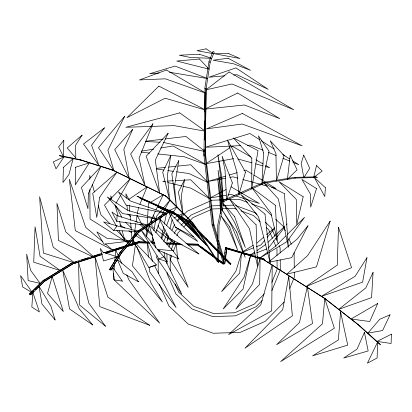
<?xml version="1.0" encoding="UTF-8"?>
<svg xmlns="http://www.w3.org/2000/svg" width="412" height="412" viewBox="0 0 412 412"><rect width="100%" height="100%" fill="white"/><g stroke="black" fill="none" stroke-linecap="round" stroke-linejoin="round"><path stroke-width="0.62" d="M294.307 177.397L263.495 182.377L264.715 183.088L224.04 201.308L218.999 225.441L218.571 262.32L217.376 261.656L217.804 224.772L222.846 200.639L263.52 182.423M205.027 88.256L203.919 155.401L212.082 224.746L217.809 244.368M204.146 149.056L203.919 155.401L205.248 156.122M204.275 140.095L204.553 120.896M204.682 111.935L204.97 92.097M217.752 240.742L213.282 225.416L205.119 156.071L206.098 88.868L205.258 155.484M116.792 221.388L117.09 215.641L111.971 212.015L116.792 221.388L146.703 225.369M146.456 236.426L147.069 226.327M147.141 225.065L147.604 217.49M147.676 216.228L148.099 209.286M148.212 207.396L148.444 203.605L163.214 194.794L155.865 210.146M113.748 273.372L113.269 279.084L159.635 323.096L129.044 280.057L126.736 274.84M114.062 269.566L114.541 263.86M114.696 261.955L115.066 257.515M115.175 256.249L115.705 249.904L121.602 263.242M255.914 256.403L225.73 247.478L225.364 248.106L223.35 263.371L218.777 259.977M224.143 259.57L224.308 258.298M224.978 253.21L225.148 251.938M225.4 250.027L225.735 247.483L226.533 247.926L225.73 247.478M225.735 247.483L225.364 248.106L226.559 248.771L224.55 264.035L197.42 244.131L185.936 243.631M224.921 263.417L226.847 248.786M135.383 244.826L132.427 265.797L162.318 301.903L151.127 283.219L136.727 246.515M133.766 237.441L132.535 245.614L132.072 239.918M133.952 236.179L135.842 223.598M136.125 221.713L137.072 215.425M137.356 213.534L138.597 207.339M208.956 61.774L204.877 88.086L206.077 88.75L210.156 62.444L208.946 61.723L213.004 51.412L214.204 52.082L210.141 62.387M151.683 242.848L152.703 237.183M153.831 230.885L155.638 220.811M155.865 219.55L156.431 216.403L170.105 199.861L162.678 212.886L161.844 215.296M161.303 238.291L163.78 226.559M164.3 224.092L166.515 213.591M168.281 235.679L166.948 241.257L168.776 237.235M169.919 228.866L172.144 219.57M146.415 237.055L149.525 224.581M149.834 223.335L155.319 211.284M152.255 243.013L153.506 239.398M155.798 232.77L161.221 217.103M161.612 239.053L165.114 229.623M166.644 225.498L169.708 217.248L177.021 206.814L169.718 210.372M171.789 255.636L170.218 259.802L188.176 287.365L177.809 261.002L176.274 243.729L173.359 251.464M137.67 231.549L137.876 231.039L169.461 210.058L170.656 210.728L170.45 211.238L138.865 232.219L139.076 231.709L170.656 210.728L170.305 211.361L189.602 222.289L224.308 257.948M163.657 241.813L165.83 236.498M166.314 235.314L167.035 233.542M168.838 247.087L171.974 239.413M174.384 233.511L175.352 231.153L177.979 228.464M171.31 249.363L174.688 241.092M176.856 235.777L178.066 232.826L180.693 230.138M271.817 282.405L277.127 269.412L277.049 260.59M271.879 290.573L280.32 269.922L280.232 259.854M289.749 288.385L294.338 277.163L294.292 272.121M139.812 204.424L147.094 186.93L128.776 199.408M157.152 255.734L156.421 257.454L181.754 294.044L165.763 261.043M158.852 251.722L159.336 250.573M171.907 230.339L174.518 224.597M138.432 242.194L138.736 241.556L148.305 241.978M138.834 242.416L139.632 242.859L139.936 242.225L149.505 242.642M187.136 244.295L198.615 244.8L198.311 245.434L188.104 244.986M224.447 258.648L188.408 221.625L188.758 220.987L189.958 221.656L224.226 256.856M170.208 211.32L189.602 222.289L189.958 221.656L169.461 210.058L169.25 210.573L159.259 206.417L136.98 196.184L172.757 211.995L170.408 211.026M198.615 244.8L198.254 245.434L223.68 264.293M188.408 221.625L188.758 220.987L189.649 221.903M189.592 222.284L189.958 221.656M225.338 259.565L229.34 263.68L230.54 264.344L230.9 263.716L225.56 258.231M115.957 203.301L120.726 195.108M121.365 194.016L130.269 178.72L104.478 205.114L116.498 226.203M226.559 248.771L264.138 259.884L264.504 259.256L263.304 258.587L262.938 259.215L256.779 257.397M109.613 269.422L120.361 252.196L109.613 269.422L111.044 269.973L121.561 252.86L110.813 270.092M212.082 224.746L213.282 225.416L213.89 224.463L217.824 237.951M117.044 225.884L103.597 221.913L113.671 230.504L117.044 225.884L138.241 231.178M29.34 294.168L43.729 280.093L29.34 294.168L30.54 294.838L44.923 280.757M30.54 294.838L34.078 291.274M205.119 156.071L205.676 155.35L204.877 154.907M213.282 225.416L213.838 224.695L205.676 155.35M268.444 247.988L284.455 227.409M286.407 224.9L287.19 223.896M176.897 220.92L183.278 213.102L173.941 218.072M120.134 252.34L137.855 230.993L139.076 231.709L121.355 253.272L120.134 252.34L121.355 253.272M120.155 252.602L126.602 244.841M127.406 243.873L128.214 242.9M129.419 241.447L130.228 240.474M131.835 238.533L137.474 231.745M139.055 231.662L121.334 253.004L120.124 252.314M264.648 240.443L260.956 244.903L256.213 246.778M267.11 237.467L274.5 228.547M177.505 221.126L187.208 211.217L209.214 201.499M181.048 225.328L191.137 215.023L210.141 206.639M183.762 227.002L192.965 217.603L210.805 209.729M264.344 293.828L254.266 304.128L234.701 312.76L213.447 313.496L193.743 306.219L178.587 292.036L175.064 284.007M262.233 300.43L256.094 306.703L235.36 315.855L212.839 316.632L191.961 308.923L175.903 293.895L167.102 273.836L167.092 272.579M284.203 301.97L265.235 321.345L240.33 332.34L213.282 333.272L188.196 324.012L168.905 305.956L159.367 284.213M43.358 280.587L44.594 281.267L74.381 262.913L73.187 262.248L43.399 280.603L73.187 262.248M44.594 281.267L74.381 262.913M285.938 235.844L275.51 246.242L268.959 251.166M287.298 234.49L304.525 217.315L287.025 241.566L259.38 258.37L267.445 252.304M35.432 289.96L44.475 281.195M265.766 244.44L256.975 250.573M268.042 242.256L284.455 226.518M256.964 242.982L263.675 237.235M266.549 234.773L274.701 227.795M230.081 147.625L206.026 163.677L233.614 158.656M231.153 146.909L232.224 146.198L250.934 156.962M250.146 255.131L254.874 251.979M138.741 230.838L141.414 229.062M142.485 228.351L145.163 226.574M147.305 225.153L149.448 223.726M151.05 222.66L153.192 221.239M154.799 220.173L156.941 218.751M158.548 217.685L161.221 215.903M163.363 214.482L164.97 213.416M167.112 211.995L168.714 210.929M241.875 252.216L253.189 245.289M226.147 189.484L210.063 197.976L226.116 195.273M166.906 211.737L168.029 211.191M158.97 259.024L163.785 256.779L167.293 261.723L158.97 259.024L141.208 230.21L163.785 256.779M210.954 200.737L212.113 200.222L225.323 199.768M241.983 252.407L253.838 247.72M250.218 255.26L254.971 253.452M256.758 252.777L266.868 248.941M148.876 267.543L156.436 264.957L132.288 239.738L148.876 267.543L155.35 265.194M72.965 262.882L72.955 262.599L102.191 253.246M103.412 252.86L126.556 245.454M127.772 245.063L138.736 241.556L139.936 242.225L139.946 242.508L126.546 246.793M73.573 262.686L76.622 261.713M81.494 260.152L88.194 258.01M91.845 256.841L99.766 254.312M104.638 252.752L110.117 251.001M112.558 250.218L121.695 247.298M122.91 246.906L125.959 245.933M131.438 244.177L133.874 243.399M135.703 242.817L138.746 241.844M72.955 262.599L74.155 263.268L102.171 254.302M105.827 253.133L124.707 247.097M126.535 246.51L139.936 242.225L138.736 241.556M73.362 263.103L74.16 263.551L102.181 254.585M105.838 253.416L124.718 247.38M225.565 176.135L207.267 181.625L225.395 178.226M229.221 175.038L237.147 172.659M243.858 170.645L245.686 170.099L252.18 174.049M229.767 177.407L232.893 176.82L237.822 178.159M227.97 194.958L231.055 194.438L234.66 195.582M141.244 151.173L153.733 149.134M160.603 148.016L173.086 145.977L206.072 164.656L184.313 156.766L157.745 153.939M264.695 183.046L295.502 178.061L317.477 177.52L316.277 176.851L294.292 177.371L295.502 178.061M129.821 241.015L104.051 244.208L96.871 231.905L107.032 238.321L129.816 240.865M145.446 141.275L163.167 139.168M165.068 138.942L185.951 136.46L205.13 151.554L163.229 142.392M156.452 168.359L165.341 167.427M168.518 167.092L176.135 166.293M178.041 166.093L190.746 164.764L208.194 182.665L189.036 173.555L176.49 171.794M224.818 75.798L208.905 77.224L235.916 67.887L268.197 89.327L236.91 74.711L233.728 74.994M159.187 73.027L149.623 73.769L175.048 66.075L207.581 78.574L169.394 72.234M165.263 181.187L162.719 181.332L165.212 181.934M167.169 181.084L173.524 180.734M175.43 180.631L190.684 179.792L210.11 198.95L190.751 188.119L183.273 186.306M155.942 264.983L156.436 264.957M240.484 145.647L205.258 147.29L249.909 133.503L259.596 139.689M247.53 145.318L250.733 145.168L263.216 150.251M226.579 199.722L239.161 199.29L247.524 202.374M211.866 205.871L221.877 205.526M223.129 205.485L233.764 205.114M212.53 208.966L221.28 208.663M222.532 208.621L233.784 208.23L236.766 209.337M113.671 230.504L138.226 231.441M150.859 242.091L154.047 242.23M164.888 242.704L179.56 243.348M152.054 242.756L154.603 242.869M166.088 243.374L180.755 244.017M139.632 242.859L149.834 243.307M152.388 243.42L154.938 243.533M166.417 244.033L182.367 244.733M145.451 141.491L160.052 142.228M157.394 249.342L172.901 250.723L179.071 259.102L157.333 249.739M141.295 152.188L149.52 153.063M147.975 225.539L149.247 225.709L117.09 215.641M156.421 168.977L163.945 170.032M167.71 170.563L173.354 171.356M156.462 218.901L122.58 213.576L107.321 196.967L127.56 210.269L156.478 218.818M113.3 170.486L112.079 169.77L79.717 159.526L59.395 155.463L60.59 156.133L80.906 160.175L113.279 170.439L166.685 196.534L193.331 223.304L197.822 230.251M165.263 213.277L126.005 205.052L118.507 191.91L130.722 201.123L165.3 213.117M167.705 182.537L182.027 186.008M242.745 179.498L267.383 186.188M271.693 187.362L276.004 188.531L253.807 175.033M237.935 158.986L251.959 162.853M255.62 163.863L262.933 165.882M265.374 166.556L269.644 167.73L265.792 165.516M257.145 256.769L263.304 258.587M228.16 248.508L236.782 251.057M238.018 251.423L241.097 252.335M243.559 253.066L247.87 254.338M249.106 254.704L250.949 255.249M257.114 257.073L258.957 257.618M260.193 257.979L262.037 258.53M225.364 248.106L255.548 257.031M59.864 270.432L33.733 262.197L35.072 226.858L40.072 256.326L60.471 270.622M235.86 195.963L244.264 198.636M245.47 199.017L259.277 203.41L231.137 186.847M179.375 216.398L168.905 212.015M180.544 216.8L182.3 217.402L180.559 216.697M251.706 203.919L264.247 208.549L271.596 215.43M235.582 205.537L255.27 212.808L257.103 214.523M240.948 210.877L253.488 215.512L260.379 221.955M168.596 210.784L139.822 198.074L168.014 211.032L178.406 215.131L169.749 211.294M179.4 216.228L168.941 211.856M268.562 152.43L276.292 155.582M282.828 158.244L289.96 161.149M292.932 162.359L298.88 164.779L292.422 160.654M167.777 211.341L157.884 206.973L167.741 211.485M155.901 205.155L168.014 211.032M112.105 169.816L165.485 195.865L192.131 222.635L195.242 227.445M175.481 227.218L193.692 236.91L197.688 241.432L175.481 227.218L168.606 212.01L193.692 236.91M204.898 88.204L206.227 88.925M222.84 200.634L224.04 201.303M165.485 195.86L166.68 196.529M79.712 159.506L80.917 160.196M325.557 299.009L262.938 259.215L325.598 299.004L360.052 326.119L380.492 344.592L379.292 343.927L358.867 325.444M360.067 326.108L324.404 298.339M230.102 263.273L230.9 263.716M109.85 269.304L111.044 269.973M72.862 262.573L74.062 263.242M255.883 159.815L263.036 163.93M123.724 240.232L90.043 218.978L89.852 189.505M125.351 241.257L128.065 242.972M129.152 243.657L131.325 245.032L129.507 243.214M261.208 140.719L274.124 148.969M282.735 154.469L289.729 158.939M119.907 224.859L124.671 228.047M128.905 230.88L131.546 232.651M135.78 235.484L146.363 242.565L137.278 233.733M154.186 228.341L152.121 226.827L151.755 223.69M156.256 229.85L175.383 243.837L169.971 238.502M197.42 244.131L198.435 244.888M200.979 246.773L211.15 254.317M212.165 255.074L217.757 259.22M198.074 245.521L222.99 264.004M102.851 241.823L85.67 227.306L69.355 179.302L75.303 230.622L112.672 250.12L105.307 243.899M127.725 213.957L130.63 216.485M135.955 221.12L137.407 222.382M139.822 224.494L143.211 227.439M144.179 228.284L152.404 235.448M275.731 219.297L283.538 226.605L285.341 230.72M265.364 222.253L271.328 227.836L275.098 236.431M266.348 227.542L268.645 229.695L269.649 231.987M141.821 224.277L144.581 226.95M145.503 227.841L152.414 234.521M125.469 222.253L131.376 227.99M134.554 231.086L136.372 232.852M162.755 231.389L159.145 227.836L158.064 225.503M163.657 232.28L169.069 237.616M109.937 223.716L100.837 214.642L98.241 205.449M116.766 230.519L122.683 236.411M123.59 237.322L128.595 242.308M193.655 226.018L195.437 227.846M205.67 238.363L207.452 240.191M210.125 242.931L211.459 244.306M221.249 254.364L223.917 257.103M226.59 259.848L227.924 261.218M225.199 258.86L230.54 264.344M172.901 250.723L149.113 224.957L155.803 248.019M199.207 232.389L215.461 257.51M216.151 258.582L218.571 262.32M197.317 230.653L217.376 261.656M119.027 230.643L124.718 240.629M129.157 199.985L125.912 193.774L126.309 198.187M137.402 215.806L141.522 223.711M111.894 198.146L110.735 195.901L111.152 199.032M115.952 206.005L121.751 217.237M154.366 265.369L176.042 307.517L149.664 271.853L149.298 267.378M153.182 215.013L155.35 219.678M288.951 238.945L291.269 244.234M275.855 238.151L278.368 243.878M279.12 245.598L280.124 247.89L280.17 252.927M270.154 233.135L272.42 238.296M273.424 240.593L275.942 246.325M218.54 240.402L224.082 259.406M218.648 243.806L223.834 261.584M218.525 246.819L220.312 252.947M220.667 254.173L223.175 262.758M90.455 177.86L89.759 175.409L89.785 179.256M92.355 184.607L94.436 191.961M152.558 261.306L147.249 242.457L148.459 257.155M115.005 204.939L118.064 215.996M119.593 221.527L121.123 227.053M122.143 230.741L124.867 240.572M164.094 252.412L165.269 259.225M151.245 219.302L151.606 222.439M126.932 205.125L127.385 210.172M137.855 230.993L137.881 231.261M223.052 201.777L221.883 187.481L217.933 154.598L221.738 177.021L223.113 201.726M129.239 205.104L129.754 211.433M130.012 214.601L130.475 220.296M130.681 222.83L131.248 229.793M131.351 231.055L131.969 238.651M221.733 207.329L220.92 195.175L218.056 170.182L221.816 193.959L221.903 205.428M221.862 209.25L221.944 210.527L221.934 209.255M220.616 213.643L219.864 200.242L217.814 179.534L220.554 197.961L220.714 211.794M74.155 263.268L74.16 263.551M294.122 252.587L294.256 267.712M276.946 248.621L277.008 255.553M170.125 254.837L170.259 270.586M166.927 253.694L167.014 263.768M158.141 259.179L158.265 273.671M251.814 158.203L251.717 188.809L258.015 150.601L233.429 137.974L251.814 158.203M75.499 167.262L75.314 184.839L89.353 162.828L75.499 167.262M272.219 265.05L271.719 310.844L228.562 334.626L260.76 304.895L272.219 265.05M260.07 258.715L259.678 284.373L235.834 309.134L252.468 283.925L260.07 258.715M63.798 140.343L63.448 156.735L58.622 146.873L63.798 140.343M63.433 167.421L62.979 182.552L68.995 174.358L73.145 158.589L63.433 167.421M88.4 193.429L87.931 208.693L81.396 187.501L100.919 166.489L88.4 193.429M338.479 227.373L337.294 265.096L306.07 286.52L351.56 267.666L338.479 227.373M377.608 342.001L377.129 358.007L367.401 363.163L377.608 342.001M391.4 334.194L391.101 343.479L377.052 341.399L391.4 334.194M263.556 152.945L261.903 184.246L269.057 151.178L258.375 135.821L263.556 152.945M373.066 272.435L371.583 297.624L338.788 309.314L365.763 287.931L373.066 272.435M32.826 292.484L31.837 307.053L39.413 311.941L32.826 292.484M325.428 187.702L324.749 196.503L314.413 177.618L325.428 187.702M340.57 311.91L338.381 339.967L312.595 355.85L347.728 345.112L340.57 311.91M241.483 253.226L239.702 273.11L221.589 291.644L235.932 271.106L241.483 253.226M324.774 298.525L322.472 323.786L280.639 361.607L334.353 328.261L324.774 298.525M290.192 155.247L287.406 179.292L297.073 169.862L290.192 155.247M99.596 197.42L96.763 217.454L92.721 193.295L116.905 172.201L99.596 197.42M178.793 160.654L174.482 186.265L176.449 207.03L171.84 173.859L178.793 160.654M170.82 155.448L167.349 175.667L169.548 199.475L162.704 172.324L170.82 155.448M366.974 257.716L362.617 282.174L321.448 296.321L355.026 276.39L366.974 257.716M288.761 276.617L282.699 309.69L244.991 348.192L292.376 315.86L288.761 276.617M184.591 179.735L181.27 195.891L182.727 212.716L178.35 192.255L184.591 179.735M307.367 286.52L299.503 322.462L276.57 344.679L312.512 323.523L307.367 286.52M250.511 255.759L243.013 289.157L223.201 308.969L244.11 277.091L250.47 255.749M303.181 196.745L296.748 224.437L296.264 199.403L278.836 181.553L303.181 196.745M316.514 165.536L313.666 177.531L322.158 171.052L316.514 165.536M52.195 276.529L47.545 293.318L63.309 311.549L52.195 276.529M245.516 172.144L238.898 194.552L236.849 171.902L227.45 139.951L245.516 172.144M330.161 221.126L316.478 266.868L286.711 274.191L307.579 255.631L330.161 221.126M284.11 155.566L276.395 181.074L275.952 153.578L270.236 140.76L284.11 155.566M303.726 155.113L301.224 163.358L303.819 177.768L309.731 168.24L303.726 155.113M316.514 188.567L310.7 207.097L310.308 193.887L301.893 179.39L316.514 188.567M232.383 182.923L226.615 200.052L225.04 170.192L222.13 156.256L232.383 182.923M152.914 123.811L139.055 158.136L144.962 185.287L130.645 154.031L152.914 123.811M132.618 129.435L123.827 149.345L129.383 178.968L114.706 149.644L132.618 129.435M377.727 303.484L369.744 321.514L351.096 319.001L377.727 303.484M364.45 332.443L357.049 349.098L343.721 358.043L368.168 350.942L364.45 332.443M390.04 314.804L382.604 330.537L367.901 333.123L379.689 319.295L390.04 314.804M168.132 133.272L155.345 160.052L159.65 193.135L146.136 156.236L168.132 133.272M124.743 116.174L107.887 150.313L113.975 170.846L98.499 147.769L124.743 116.174M307.965 225.807L291.66 257.685L268.166 262.377L296.861 239.341L307.965 225.807M82.091 135.146L75.607 145.235L75.782 157.914L67.197 148.011L82.091 135.146M64.045 156.776L56.017 168.858L53.359 161.854L64.045 156.776M104.442 127.864L91.567 145.266L98.859 165.248L83.481 144.02L104.442 127.864M158.883 86.129L126.891 117.688L165.14 98.216L205.732 110.086L158.883 86.129M229.129 71.961L206.093 89.79L231.941 84.002L293.71 109.731L229.129 71.961M237.667 93.009L204.929 109.118L244.46 104.993L279.758 118.635L237.667 93.009M242.349 113.434L206.52 128.868L242.194 124.022L302.14 145.843L242.349 113.434M166.484 69.999L139.472 79.933L165.423 78.821L205.979 93.261L166.484 69.999M117.25 256.856L103.572 260.956L100.26 248.451L102.902 252.175L117.25 256.856M179.761 112.883L125.82 127.298L174.075 125.624L205.423 131.263L179.761 112.883M206.077 48.837L196.988 50.707L213.457 53.684L206.077 48.837M228.088 58.226L213.215 60.224L233.553 63.772L250.522 70.334L228.088 58.226M199.439 58.998L176.769 61.043L209.038 69.17L199.439 58.998M199.357 54.235L179.338 55.223L190.545 57.52L211.639 58.303L199.357 54.235M228.897 53.715L213.643 53.601L240 58.514L228.897 53.715M122.354 281.123L114.392 279.923L112.6 267.094L122.354 281.123M40.129 283.389L28.134 280.593L26.667 254.158L30.632 270.334L40.129 283.389M75.041 263.036L43.348 253.05L39.604 196.725L53.266 247.241L75.041 263.036M149.664 325.264L99.843 306.662L94.971 256.537L107.82 297.073L149.664 325.264M94.518 257.588L58.422 240.417L56.964 203.384L65.802 231.905L94.518 257.588M284.414 193.686L264.231 183.345L278.363 198.939L288.415 247.318L284.414 193.686M198.893 253.947L169.111 238.115L159.068 218.345L179.055 237.111L198.893 253.947M138.468 281.793L123.229 273.331L117.307 259.431L132.031 271.74L138.468 281.793M32.569 292.958L22.634 286.917L20.6 275.582L32.569 292.958M92.741 324.944L69.515 308.928L62.722 270.092L79.248 308.84L92.741 324.944M275.324 205.289L252.165 187.996L270.942 213.179L277.322 240.526L275.324 205.289M265.014 214.137L240.989 194.603L258.602 217.011L270.251 263.077L265.014 214.137M105.482 326.216L79.634 305.06L78.501 261.805L88.827 303.144L105.482 326.216M185.611 223.757L173.117 211.948L206.654 245.145L185.611 223.757M256.104 224.808L229.427 198.934L249.456 228.634L257.557 266.224L256.104 224.808M188.346 224.684L178.128 214.786L183.968 221.579L201.164 238.759L188.346 224.684M192.399 226.981L182.66 217.356L199.542 236.174L192.399 226.981M234.701 216.743L223.562 203.961L234.464 222.197L245.32 247.535L234.701 216.743M55.115 319.959L41.947 303.984L39.104 286.402L50.944 306.265L55.115 319.959M229.695 226.971L221.069 215.898L228.804 228.959L237.642 250.223L229.695 226.971M236.684 232.172L221.955 209.626L231.451 225.441L245.176 257.387L236.684 232.172"/></g></svg>
